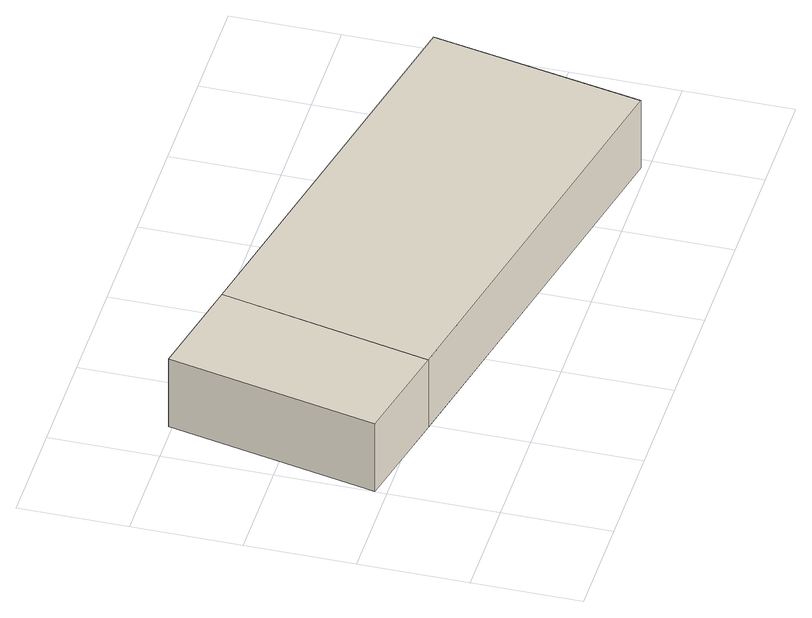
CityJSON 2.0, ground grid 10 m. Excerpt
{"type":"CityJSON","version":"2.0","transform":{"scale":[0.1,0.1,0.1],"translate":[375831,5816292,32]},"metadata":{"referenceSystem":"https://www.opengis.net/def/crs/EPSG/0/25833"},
"CityObjects":{
"building1":{"type":"Building","attributes":{"Gemeindeschluessel":"11000005","function":"31001_2720"},"address":[{"country":"Germany","locality":"Berlin","thoroughfareNumber":"33 (2)","thoroughfareName":"Straße 264"}],"children":["building1-1","building1-2"]},
"building1-1":{"type":"BuildingPart","attributes":{"BezugspunktDach":"2200","measuredHeight":8.65,"storeysAboveGround":2},"parents":["building1"],"geometry":[{"type":"MultiSurface","lod":"1","boundaries":[[[0,1,2,3]],[[4,5,6,7]],[[4,7,3,2]],[[5,4,2,1]],[[8,1,5,1,0]],[[7,6,0,3]],[[6,9,8,0]],[[9,5,1,8]]]}]},
"building1-2":{"type":"BuildingPart","attributes":{"BezugspunktDach":"2200","measuredHeight":8.66,"storeysAboveGround":2},"parents":["building1"],"geometry":[{"type":"MultiSurface","lod":"1","boundaries":[[[10,11,1,8,0]],[[9,5,12,13,6]],[[6,0,6,9]],[[5,9,8,9,5,1]],[[12,5,1,11]],[[13,12,11,10]],[[6,13,10,0]],[[9,6,0,8]]]}]}
},
"vertices":[
[98,90,82],[140,283,82],[42,304,82],[1,111,82],[42,304,9],[140,283,9],[98,90,9],[1,111,9],[119,187,82],[119,187,9],
[489,7,82],[528,200,82],[528,200,9],[489,7,9]
]}
